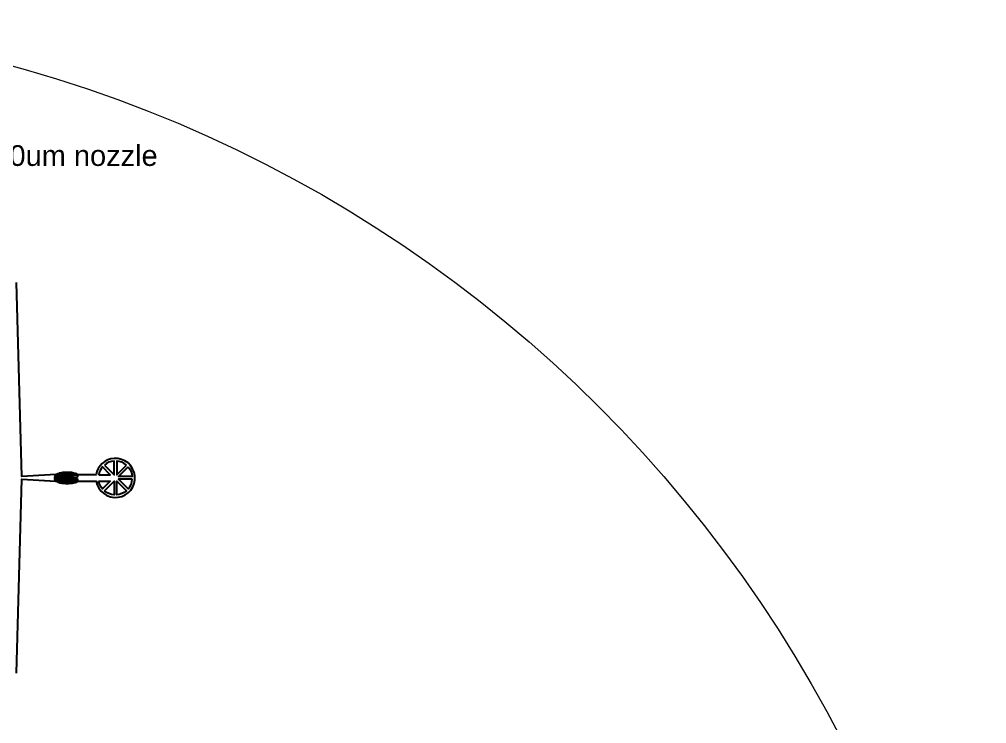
# Model space of a CAD drawing. Extents: x 4056 to 105656, y 4120 to 105720.
# Drawn here: x 68540 to 105656, y 78672 to 105720 of the extents above; entities that cross this region are included whole.
import ezdxf

# ---------------------------------------------------------------- set-up
doc = ezdxf.new("R2010")
doc.units = 13
doc.header["$MEASUREMENT"] = 0
doc.layers.add('Main Layer', color=7, linetype='Continuous', lineweight=0)
doc.styles.get("Standard").update_dxf_attribs({"font": 'Arial.ttf'})

msp = doc.modelspace()

# ---------------------------------------------------------------- linework, layer by layer
msp.add_lwpolyline([(68430, 80609), (68630, 88059), (69945, 87984), (69979, 87966), (70011, 87952), (70028, 87946), (70072, 87933), (70094, 87927), (70174, 87911), (70210, 87905), (70310, 87897), (70442, 87897), (70542, 87907), (70582, 87911), (70743, 87953), (70801, 87984), (70894, 87984), (71486, 87984, 2.252077), (72175, 88858, 0.347177), (71486, 88234), (70801, 88234), (70743, 88265), (70582, 88307), (70542, 88312), (70442, 88321), (70310, 88322), (70210, 88313), (70174, 88307), (70094, 88292), (70072, 88286), (70028, 88272), (70011, 88267), (69979, 88253), (69945, 88234), (69946, 88235), (68630, 88159), (68430, 95609)], format="xyb")
for points in [[(71803, 88603), (72175, 88230), (72175, 88757, 0.159174), (71803, 88603, 0.001676)], [(72648, 88603, 0.159174), (72275, 88757), (72275, 88230), (72648, 88603)], [(71588, 88234), (72030, 88234), (71732, 88532, 0.129437), (71588, 88234, 0.002578)], [(72719, 88532, -0.159174), (72873, 88159), (72346, 88159), (72719, 88532)], [(71577, 87984), (72030, 87984), (71732, 87686, -0.092093), (71577, 87984, -169.237242)], [(71803, 87616), (72175, 87989), (72175, 87461, -0.159174), (71803, 87616, -685.293783)], [(72648, 87616, -0.159174), (72275, 87461), (72275, 87989), (72650, 87614), (72648, 87616)], [(72873, 88059), (72346, 88059), (72720, 87685), (72719, 87686, 0.159174), (72873, 88059, -0.000484)]]:
    msp.add_lwpolyline(points, format="xyb", close=True)
for points in [[(69946, 88163), (69916, 88163), (69906, 88171), (69906, 88181), (69916, 88188), (69946, 88188), (69956, 88181), (69956, 88171)], [(69906, 88171), (69906, 88181)], [(69946, 88130), (69916, 88130), (69906, 88138), (69906, 88148), (69916, 88155), (69946, 88155), (69956, 88148), (69956, 88138)], [(69906, 88138), (69906, 88148)], [(69946, 88097), (69916, 88097), (69906, 88105), (69906, 88115), (69916, 88122), (69946, 88122), (69956, 88115), (69956, 88105)], [(69906, 88105), (69906, 88115)], [(69946, 88064), (69916, 88064), (69906, 88072), (69906, 88082), (69916, 88089), (69946, 88089), (69956, 88082), (69956, 88072)], [(69906, 88072), (69906, 88082)], [(69946, 88031), (69916, 88031), (69906, 88039), (69906, 88049), (69916, 88056), (69946, 88056), (69956, 88049), (69956, 88039)], [(69906, 88039), (69906, 88049)], [(69946, 88023), (69956, 88016), (69956, 88006), (69946, 87998), (69907, 88017), (69916, 88023)], [(69908, 88202), (69946, 88221), (69956, 88214), (69956, 88204), (69946, 88196), (69916, 88196)], [(70004, 88213), (69974, 88213), (69964, 88220), (69964, 88230), (69974, 88238), (70004, 88238), (70014, 88230), (70014, 88220)], [(69964, 88220), (69964, 88230)], [(70004, 88180), (69974, 88180), (69964, 88187), (69964, 88197), (69974, 88205), (70004, 88205), (70014, 88197), (70014, 88187)], [(69964, 88187), (69964, 88197)], [(70004, 88147), (69974, 88147), (69964, 88154), (69964, 88164), (69974, 88172), (70004, 88172), (70014, 88164), (70014, 88154)], [(69964, 88154), (69964, 88164)], [(70004, 88114), (69974, 88114), (69964, 88121), (69964, 88131), (69974, 88139), (70004, 88139), (70014, 88131), (70014, 88121)], [(69964, 88121), (69964, 88131)], [(70004, 88081), (69974, 88081), (69964, 88088), (69964, 88098), (69974, 88106), (70004, 88106), (70014, 88098), (70014, 88088)], [(69964, 88088), (69964, 88098)], [(70004, 88048), (69974, 88048), (69964, 88055), (69964, 88065), (69974, 88073), (70004, 88073), (70014, 88065), (70014, 88055)], [(69964, 88055), (69964, 88065)], [(70004, 88015), (69974, 88015), (69964, 88022), (69964, 88032), (69974, 88040), (70004, 88040), (70014, 88032), (70014, 88022)], [(69964, 88022), (69964, 88032)], [(70004, 87982), (69974, 87982), (69964, 87989), (69964, 87999), (69974, 88007), (70004, 88007), (70014, 87999), (70014, 87989)], [(69964, 87989), (69964, 87999)], [(70062, 88229), (70032, 88229), (70022, 88237), (70022, 88247), (70032, 88254), (70062, 88254), (70072, 88247), (70072, 88237)], [(70022, 88237), (70022, 88247)], [(70062, 88196), (70032, 88196), (70022, 88204), (70022, 88214), (70032, 88221), (70062, 88221), (70072, 88214), (70072, 88204)], [(70022, 88204), (70022, 88214)], [(70062, 88163), (70032, 88163), (70022, 88171), (70022, 88181), (70032, 88188), (70062, 88188), (70072, 88181), (70072, 88171)], [(70022, 88171), (70022, 88181)], [(70062, 88130), (70032, 88130), (70022, 88138), (70022, 88148), (70032, 88155), (70062, 88155), (70072, 88148), (70072, 88138)], [(70022, 88138), (70022, 88148)], [(70062, 88097), (70032, 88097), (70022, 88105), (70022, 88115), (70032, 88122), (70062, 88122), (70072, 88115), (70072, 88105)], [(70022, 88105), (70022, 88115)], [(70062, 88064), (70032, 88064), (70022, 88072), (70022, 88082), (70032, 88089), (70062, 88089), (70072, 88082), (70072, 88072)], [(70022, 88072), (70022, 88082)], [(70062, 88031), (70032, 88031), (70022, 88039), (70022, 88049), (70032, 88056), (70062, 88056), (70072, 88049), (70072, 88039)], [(70022, 88039), (70022, 88049)], [(70062, 87998), (70032, 87998), (70022, 88006), (70022, 88016), (70032, 88023), (70062, 88023), (70072, 88016), (70072, 88006)], [(70022, 88006), (70022, 88016)], [(70062, 87965), (70032, 87965), (70022, 87973), (70022, 87983), (70032, 87990), (70062, 87990), (70072, 87983), (70072, 87973)], [(70022, 87973), (70022, 87983)], [(70194, 88264), (70174, 88249), (70114, 88249), (70094, 88264), (70094, 88284), (70174, 88299), (70194, 88284)], [(70094, 88264), (70094, 88284)], [(70174, 88183), (70114, 88183), (70094, 88198), (70094, 88218), (70114, 88233), (70174, 88233), (70194, 88218), (70194, 88198)], [(70094, 88198), (70094, 88218)], [(70174, 88117), (70114, 88117), (70094, 88132), (70094, 88152), (70114, 88167), (70174, 88167), (70194, 88152), (70194, 88132)], [(70094, 88132), (70094, 88152)], [(70174, 88051), (70114, 88051), (70094, 88066), (70094, 88086), (70114, 88101), (70174, 88101), (70194, 88086), (70194, 88066)], [(70094, 88066), (70094, 88086)], [(70174, 87985), (70114, 87985), (70094, 88000), (70094, 88020), (70114, 88035), (70174, 88035), (70194, 88020), (70194, 88000)], [(70094, 88000), (70094, 88020)], [(70194, 87934), (70174, 87919), (70094, 87935), (70094, 87954), (70114, 87969), (70174, 87969), (70194, 87954)], [(70230, 88282), (70210, 88297), (70210, 88305), (70310, 88314), (70310, 88297), (70290, 88282)], [(70210, 88305), (70210, 88297)], [(70290, 88216), (70230, 88216), (70210, 88231), (70210, 88251), (70230, 88266), (70290, 88266), (70310, 88251), (70310, 88231)], [(70210, 88231), (70210, 88251)], [(70290, 88150), (70230, 88150), (70210, 88165), (70210, 88185), (70230, 88200), (70290, 88200), (70310, 88185), (70310, 88165)], [(70210, 88165), (70210, 88185)], [(70290, 88084), (70230, 88084), (70210, 88099), (70210, 88119), (70230, 88134), (70290, 88134), (70310, 88119), (70310, 88099)], [(70210, 88099), (70210, 88119)], [(70290, 88018), (70230, 88018), (70210, 88033), (70210, 88053), (70230, 88068), (70290, 88068), (70310, 88053), (70310, 88033)], [(70210, 88033), (70210, 88053)], [(70290, 87952), (70230, 87952), (70210, 87967), (70210, 87987), (70230, 88002), (70290, 88002), (70310, 87987), (70310, 87967)], [(70210, 87967), (70210, 87987)], [(70406, 88249), (70346, 88249), (70326, 88264), (70326, 88284), (70346, 88299), (70406, 88299), (70426, 88284), (70426, 88264)], [(70326, 88264), (70326, 88284)], [(70406, 88183), (70346, 88183), (70326, 88198), (70326, 88218), (70346, 88233), (70406, 88233), (70426, 88218), (70426, 88198)], [(70326, 88198), (70326, 88218)], [(70406, 88117), (70346, 88117), (70326, 88132), (70326, 88152), (70346, 88167), (70406, 88167), (70426, 88152), (70426, 88132)], [(70326, 88132), (70326, 88152)], [(70406, 88051), (70346, 88051), (70326, 88066), (70326, 88086), (70346, 88101), (70406, 88101), (70426, 88086), (70426, 88066)], [(70326, 88066), (70326, 88086)], [(70406, 87985), (70346, 87985), (70326, 88000), (70326, 88020), (70346, 88035), (70406, 88035), (70426, 88020), (70426, 88000)], [(70326, 88000), (70326, 88020)], [(70406, 87919), (70346, 87919), (70326, 87934), (70326, 87954), (70346, 87969), (70406, 87969), (70426, 87954), (70426, 87934)], [(70462, 88282), (70442, 88297), (70442, 88313), (70542, 88304), (70542, 88297), (70522, 88282)], [(70442, 88313), (70442, 88297)], [(70522, 88216), (70462, 88216), (70442, 88231), (70442, 88251), (70462, 88266), (70522, 88266), (70542, 88251), (70542, 88231)], [(70442, 88231), (70442, 88251)], [(70522, 88150), (70462, 88150), (70442, 88165), (70442, 88185), (70462, 88200), (70522, 88200), (70542, 88185), (70542, 88165)], [(70442, 88165), (70442, 88185)], [(70522, 88084), (70462, 88084), (70442, 88099), (70442, 88119), (70462, 88134), (70522, 88134), (70542, 88119), (70542, 88099)], [(70442, 88099), (70442, 88119)], [(70522, 88018), (70462, 88018), (70442, 88033), (70442, 88053), (70462, 88068), (70522, 88068), (70542, 88053), (70542, 88033)], [(70442, 88033), (70442, 88053)], [(70522, 87952), (70462, 87952), (70442, 87967), (70442, 87987), (70462, 88002), (70522, 88002), (70542, 87987), (70542, 87967)], [(70442, 87967), (70442, 87987)], [(70574, 88299), (70574, 88287), (70614, 88257), (70735, 88257)], [(70574, 88291), (70574, 88287)], [(70614, 88125), (70574, 88155), (70574, 88195), (70614, 88225), (70734, 88225), (70774, 88195), (70774, 88155), (70734, 88125)], [(70574, 88155), (70574, 88195)], [(70614, 87993), (70574, 88023), (70574, 88063), (70614, 88093), (70734, 88093), (70774, 88063), (70774, 88023), (70734, 87993)], [(70574, 88023), (70574, 88063)], [(70094, 87954), (70094, 87935)], [(70230, 87936), (70210, 87921), (70210, 87913), (70310, 87905), (70310, 87921), (70290, 87936)], [(70326, 87934), (70326, 87954)], [(70522, 87936), (70542, 87921), (70542, 87915), (70442, 87905), (70442, 87921), (70462, 87936)], [(70442, 87921), (70442, 87905)], [(70574, 87919), (70574, 87931), (70614, 87961), (70735, 87961)], [(70574, 87928), (70574, 87931)]]:
    msp.add_lwpolyline(points, close=True)
at = {"layer": 'Main Layer'}
msp.add_circle((54856, 54920), 50800, dxfattribs=at)

# ---------------------------------------------------------------- texts
msp.add_text('CS 070903-1: DROPSPOTs 200x300, 20um nozzle', height=795.8).set_placement((48391, 100091))

doc.saveas('drawing.dxf')
